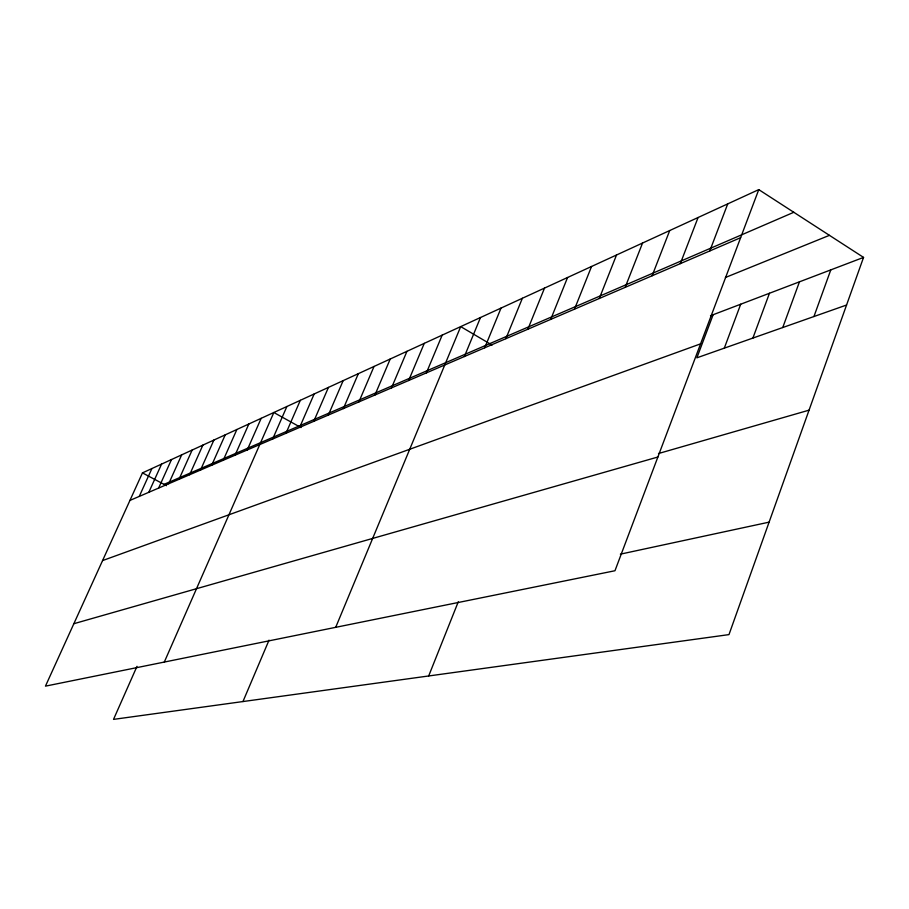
<?xml version="1.0" encoding="UTF-8"?>
<svg xmlns="http://www.w3.org/2000/svg" width="909" height="909" viewBox="0 0 909 909"><rect width="100%" height="100%" fill="white"/><g stroke="black" fill="none" stroke-linecap="round" stroke-linejoin="round"><path stroke-width="1.36" d="M758.765 189.617L614.973 570.738L45.45 686.147L142.463 472.885L758.765 189.617L863.55 257.406L728.984 634.607L113.523 719.383L136.998 666.331M813.941 316.537L830.792 269.893M782.751 327.535L799.454 281.824M752.902 338.068L769.457 293.255M724.303 348.158L740.71 304.208M713.133 314.719L696.873 357.828L846.563 305.026M709.781 250.964L727.734 203.877M680.318 263.633L698.078 217.512M652.128 275.757L669.717 230.545M625.153 287.369L642.549 243.033M599.304 298.493L616.518 254.997M574.511 309.151L591.543 266.485M428.684 675.966L458.284 601.781M550.718 319.389L567.557 277.506M527.856 329.228L544.514 288.096M505.881 338.682L522.357 298.277M484.736 347.783L501.029 308.083M464.374 356.544L480.497 317.514M335.705 627.335L460.704 326.615L492.064 345.056M426.389 372.883L442.172 335.137M408.652 380.507L424.264 343.363M391.518 387.882L406.959 351.317M242.953 701.555L269.03 640.152M374.94 395.017L390.222 359.01M358.896 401.914L374.031 366.452M328.342 415.061L343.159 380.644M343.375 408.596L358.351 373.656M313.775 421.333L328.433 387.404M299.652 427.4L314.162 393.972M285.96 433.298L300.322 400.335M272.666 439.013L286.88 406.505M164.302 662.07L273.836 412.504L301.004 427.571M235.056 455.193L248.85 423.992M247.237 449.955L261.167 418.333M223.216 460.295L236.874 429.491M200.514 470.055L213.91 440.047M211.706 465.238L225.227 434.843M189.617 474.748L202.877 445.115M168.688 483.747L181.686 454.852M179.016 479.304L192.151 450.046M158.62 488.076L171.506 459.534M139.259 496.416L151.905 468.544M148.815 492.303L161.575 464.101M164.029 484.361L793.807 212.286M129.93 500.427L740.63 237.692M725.393 277.506L829.428 235.34M710.486 315.73L863.55 257.406M102.569 560.58L700.578 343.852M658.48 453.534L809.055 410.164M73.856 623.71L657.877 457.022M620.381 554.16L769.105 522.152M142.463 472.885L166.483 485.667"/></g></svg>
